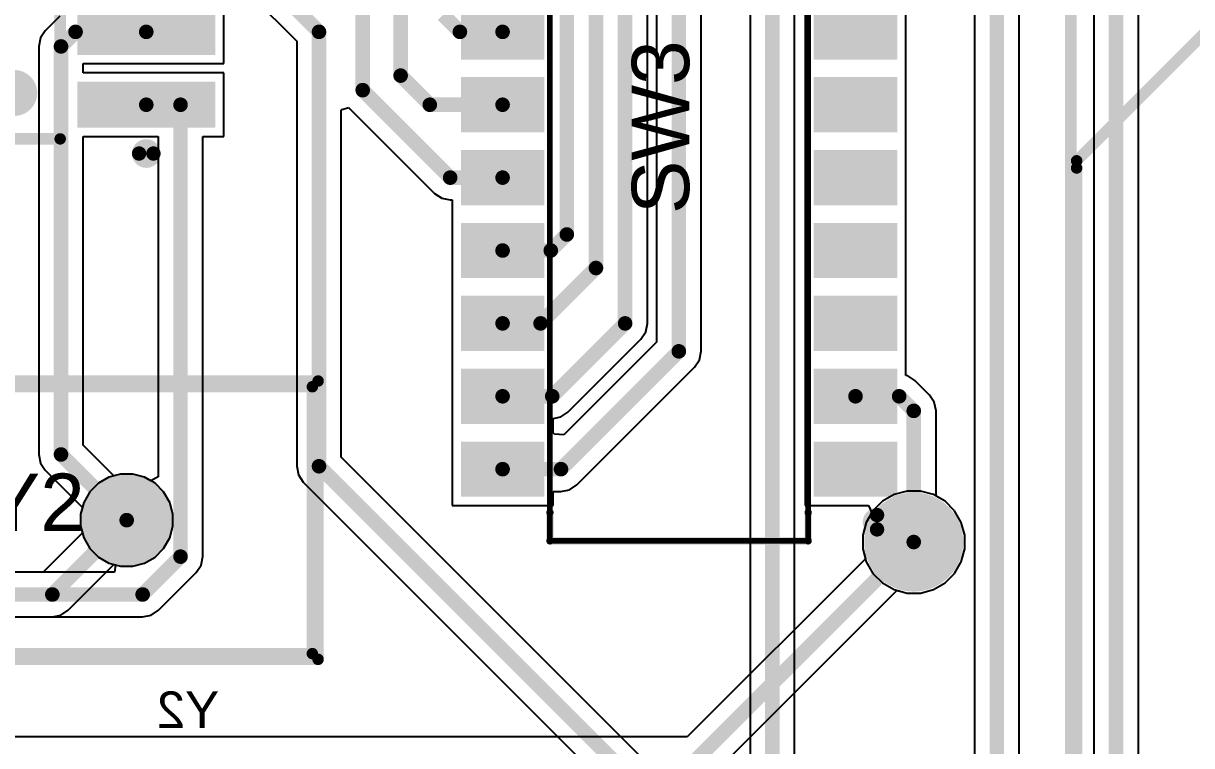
# Model space of a CAD drawing. Header units: inches. Extents: x -8.09 to -2.28, y -0.1 to 6.11.
# Drawn here: x -3.82 to -3.018, y 3.715 to 4.211 of the extents above; entities that cross this region are included whole.
import ezdxf

# ---------------------------------------------------------------- set-up
doc = ezdxf.new("R2010")
doc.units = ezdxf.units.IN
doc.header["$MEASUREMENT"] = 0
for name, color, linetype in [('BottomLayer', 5, 'Continuous'), ('BottomSolder', 6, 'Continuous'), ('InternalPlane1', 76, 'Continuous'), ('InternalPlane2', 16, 'Continuous'), ('Mechanical3', 76, 'Continuous'), ('Mechanical5', 56, 'Continuous'), ('MultiLayer', 9, 'Continuous'), ('PadHoleLayer', 156, 'Continuous'), ('TopLayer', 1, 'Continuous'), ('TopOverlay', 2, 'Continuous'), ('TopPaste', 8, 'Continuous'), ('TopSolder', 216, 'Continuous'), ('ViaHoleLayer', 16, 'Continuous')]:
    doc.layers.add(name, color=color, linetype=linetype)
doc.styles.add('Arial', font='', dxfattribs={"height": 0.2})
doc.styles.get('Arial').set_extended_font_data('Arial')

# ---------------------------------------------------------------- blocks, each defined once
blk = doc.blocks.new('FP_ECS_80_20_4X_MFG_3')
at = {"layer": 'BottomLayer'}
blk.add_hatch(color=5, dxfattribs=at).paths.add_polyline_path([(-0.11772, 0.02165), (-0.07441, 0.02165), (-0.07441, -0.02165), (-0.11772, -0.02165)])
h = blk.add_hatch(color=5, dxfattribs=at)
edge = h.paths.add_edge_path()
edge.add_arc((0.09606, 0), 0.02165, 0, 360)
at = {"layer": 'BottomSolder'}
blk.add_hatch(color=6, dxfattribs=at).paths.add_polyline_path([(-0.11772, 0.02165), (-0.07441, 0.02165), (-0.07441, -0.02165), (-0.11772, -0.02165)])
h = blk.add_hatch(color=6, dxfattribs=at)
edge = h.paths.add_edge_path()
edge.add_arc((0.09606, 0), 0.02165, 0, 360)
at = {"layer": 'InternalPlane1'}
h = blk.add_hatch(color=76, dxfattribs=at)
edge = h.paths.add_edge_path()
edge.add_arc((-0.09606, 0), 0.03181, 0, 360)
h = blk.add_hatch(color=76, dxfattribs=at)
edge = h.paths.add_edge_path()
edge.add_arc((0.09606, 0), 0.03181, 0, 360)
at = {"layer": 'InternalPlane2'}
h = blk.add_hatch(color=16, dxfattribs=at)
edge = h.paths.add_edge_path()
edge.add_arc((-0.09606, 0), 0.03181, 0, 360)
h = blk.add_hatch(color=16, dxfattribs=at)
edge = h.paths.add_edge_path()
edge.add_arc((0.09606, 0), 0.03181, 0, 360)
at = {"layer": 'MultiLayer'}
blk.add_hatch(color=9, dxfattribs=at).paths.add_polyline_path([(-0.11772, 0.02165), (-0.07441, 0.02165), (-0.07441, -0.02165), (-0.11772, -0.02165)])
h = blk.add_hatch(color=9, dxfattribs=at)
edge = h.paths.add_edge_path()
edge.add_arc((0.09606, 0), 0.02165, 0, 360)
at = {"layer": 'PadHoleLayer'}
h = blk.add_hatch(color=156, dxfattribs=at)
edge = h.paths.add_edge_path()
edge.add_arc((-0.09606, 0), 0.01181, 0, 360)
h = blk.add_hatch(color=156, dxfattribs=at)
edge = h.paths.add_edge_path()
edge.add_arc((0.09606, 0), 0.01181, 0, 360)
at = {"layer": 'TopLayer'}
blk.add_hatch(color=1, dxfattribs=at).paths.add_polyline_path([(-0.11772, 0.02165), (-0.07441, 0.02165), (-0.07441, -0.02165), (-0.11772, -0.02165)])
h = blk.add_hatch(color=1, dxfattribs=at)
edge = h.paths.add_edge_path()
edge.add_arc((0.09606, 0), 0.02165, 0, 360)
at = {"layer": 'TopSolder'}
blk.add_hatch(color=216, dxfattribs=at).paths.add_polyline_path([(-0.11772, 0.02165), (-0.07441, 0.02165), (-0.07441, -0.02165), (-0.11772, -0.02165)])
h = blk.add_hatch(color=216, dxfattribs=at)
edge = h.paths.add_edge_path()
edge.add_arc((0.09606, 0), 0.02165, 0, 360)
at = {"layer": 'Mechanical5'}
for points in [[(-0.22736, -0.09547, 0.00787, 0.00787, 0), (-0.22736, 0.09547, 0.00787, 0.00787, 0)], [(-0.22736, 0.09547, 0.00787, 0.00787, 0), (0.22736, 0.09547, 0.00787, 0.00787, 0)], [(0.22736, -0.09547, 0.00787, 0.00787, 0), (0.22736, 0.09547, 0.00787, 0.00787, 0)], [(-0.22736, -0.09547, 0.00787, 0.00787, 0), (0.22736, -0.09547, 0.00787, 0.00787, 0)]]:
    blk.add_lwpolyline(points, format="xyseb", dxfattribs=at)
for points in [[(-0.22933, 0.09547, 0.00394, 0.00394, 1), (-0.22539, 0.09547, 0.00394, 0.00394, 1)], [(-0.22933, 0.09547, 0.00394, 0.00394, 1), (-0.22539, 0.09547, 0.00394, 0.00394, 1)], [(0.22539, 0.09547, 0.00394, 0.00394, 1), (0.22933, 0.09547, 0.00394, 0.00394, 1)], [(0.22539, 0.09547, 0.00394, 0.00394, 1), (0.22933, 0.09547, 0.00394, 0.00394, 1)], [(-0.22933, -0.09547, 0.00394, 0.00394, 1), (-0.22539, -0.09547, 0.00394, 0.00394, 1)], [(-0.22933, -0.09547, 0.00394, 0.00394, 1), (-0.22539, -0.09547, 0.00394, 0.00394, 1)], [(0.22539, -0.09547, 0.00394, 0.00394, 1), (0.22933, -0.09547, 0.00394, 0.00394, 1)], [(0.22539, -0.09547, 0.00394, 0.00394, 1), (0.22933, -0.09547, 0.00394, 0.00394, 1)]]:
    blk.add_lwpolyline(points, format="xyseb", close=True, dxfattribs=at)
at = {"layer": 'TopOverlay'}
for points in [[(-0.22343, -0.09154, 0.00787, 0.00787, 0), (-0.22343, 0.09154, 0.00787, 0.00787, 0)], [(-0.22343, 0.09154, 0.00787, 0.00787, 0), (0.22343, 0.09154, 0.00787, 0.00787, 0)], [(0.22343, -0.09154, 0.00787, 0.00787, 0), (0.22343, 0.09154, 0.00787, 0.00787, 0)], [(-0.22343, -0.09154, 0.00787, 0.00787, 0), (0.22343, -0.09154, 0.00787, 0.00787, 0)]]:
    blk.add_lwpolyline(points, format="xyseb", dxfattribs=at)
for points in [[(-0.22539, 0.09154, 0.00394, 0.00394, 1), (-0.22146, 0.09154, 0.00394, 0.00394, 1)], [(-0.22539, 0.09154, 0.00394, 0.00394, 1), (-0.22146, 0.09154, 0.00394, 0.00394, 1)], [(0.22146, 0.09154, 0.00394, 0.00394, 1), (0.22539, 0.09154, 0.00394, 0.00394, 1)], [(0.22146, 0.09154, 0.00394, 0.00394, 1), (0.22539, 0.09154, 0.00394, 0.00394, 1)], [(-0.22539, -0.09154, 0.00394, 0.00394, 1), (-0.22146, -0.09154, 0.00394, 0.00394, 1)], [(-0.22539, -0.09154, 0.00394, 0.00394, 1), (-0.22146, -0.09154, 0.00394, 0.00394, 1)], [(0.22146, -0.09154, 0.00394, 0.00394, 1), (0.22539, -0.09154, 0.00394, 0.00394, 1)], [(0.22146, -0.09154, 0.00394, 0.00394, 1), (0.22539, -0.09154, 0.00394, 0.00394, 1)]]:
    blk.add_lwpolyline(points, format="xyseb", close=True, dxfattribs=at)
at = {"layer": 'Mechanical5', "style": 'Arial'}
blk.add_text('Y2', height=0.03937, dxfattribs=at).set_placement((0.00004, -0.00741))
blk = doc.blocks.new('S8_2_N_7')
at = {"layer": 'TopLayer'}
for points in [[(-0.1378, 0.06319), (-0.1378, 0.08681), (-0.05118, 0.08681), (-0.05118, 0.06319)], [(0.05118, 0.06319), (0.05118, 0.08681), (0.1378, 0.08681), (0.1378, 0.06319)], [(-0.1378, 0.01319), (-0.1378, 0.03681), (-0.05118, 0.03681), (-0.05118, 0.01319)], [(0.05118, 0.01319), (0.05118, 0.03681), (0.1378, 0.03681), (0.1378, 0.01319)], [(-0.1378, -0.03681), (-0.1378, -0.01319), (-0.05118, -0.01319), (-0.05118, -0.03681)], [(0.05118, -0.03681), (0.05118, -0.01319), (0.1378, -0.01319), (0.1378, -0.03681)], [(-0.1378, -0.08681), (-0.1378, -0.06319), (-0.05118, -0.06319), (-0.05118, -0.08681)], [(0.05118, -0.08681), (0.05118, -0.06319), (0.1378, -0.06319), (0.1378, -0.08681)]]:
    blk.add_hatch(color=1, dxfattribs=at).paths.add_polyline_path(points)
at = {"layer": 'TopPaste'}
for points in [[(-0.1378, 0.06319), (-0.1378, 0.08681), (-0.05118, 0.08681), (-0.05118, 0.06319)], [(0.05118, 0.06319), (0.05118, 0.08681), (0.1378, 0.08681), (0.1378, 0.06319)], [(-0.1378, 0.01319), (-0.1378, 0.03681), (-0.05118, 0.03681), (-0.05118, 0.01319)], [(0.05118, 0.01319), (0.05118, 0.03681), (0.1378, 0.03681), (0.1378, 0.01319)], [(-0.1378, -0.03681), (-0.1378, -0.01319), (-0.05118, -0.01319), (-0.05118, -0.03681)], [(0.05118, -0.03681), (0.05118, -0.01319), (0.1378, -0.01319), (0.1378, -0.03681)], [(-0.1378, -0.08681), (-0.1378, -0.06319), (-0.05118, -0.06319), (-0.05118, -0.08681)], [(0.05118, -0.08681), (0.05118, -0.06319), (0.1378, -0.06319), (0.1378, -0.08681)]]:
    blk.add_hatch(color=8, dxfattribs=at).paths.add_polyline_path(points)
at = {"layer": 'TopSolder'}
for points in [[(-0.1418, 0.05919), (-0.1418, 0.09081), (-0.04718, 0.09081), (-0.04718, 0.05919)], [(0.04718, 0.05919), (0.04718, 0.09081), (0.1418, 0.09081), (0.1418, 0.05919)], [(-0.1418, 0.00919), (-0.1418, 0.04081), (-0.04718, 0.04081), (-0.04718, 0.00919)], [(0.04718, 0.00919), (0.04718, 0.04081), (0.1418, 0.04081), (0.1418, 0.00919)], [(-0.1418, -0.04081), (-0.1418, -0.00919), (-0.04718, -0.00919), (-0.04718, -0.04081)], [(0.04718, -0.04081), (0.04718, -0.00919), (0.1418, -0.00919), (0.1418, -0.04081)], [(-0.1418, -0.09081), (-0.1418, -0.05919), (-0.04718, -0.05919), (-0.04718, -0.09081)], [(0.04718, -0.09081), (0.04718, -0.05919), (0.1418, -0.05919), (0.1418, -0.09081)]]:
    blk.add_hatch(color=216, dxfattribs=at).paths.add_polyline_path(points)
at = {"layer": 'TopOverlay'}
for points in [[(-0.08957, 0.10846, 0.00984, 0.00984, 1), (-0.09941, 0.10846, 0.00984, 0.00984, 1)], [(-0.10187, 0.10846, 0.00492, 0.00492, 1), (-0.09695, 0.10846, 0.00492, 0.00492, 1)], [(-0.09203, 0.10846, 0.00492, 0.00492, 1), (-0.08711, 0.10846, 0.00492, 0.00492, 1)], [(-0.0374, 0.09843, 0.00394, 0.00394, 1), (-0.03347, 0.09843, 0.00394, 0.00394, 1)], [(-0.0374, 0.09843, 0.00394, 0.00394, 1), (-0.03347, 0.09843, 0.00394, 0.00394, 1)], [(0.03347, 0.09843, 0.00394, 0.00394, 1), (0.0374, 0.09843, 0.00394, 0.00394, 1)], [(0.03347, 0.09843, 0.00394, 0.00394, 1), (0.0374, 0.09843, 0.00394, 0.00394, 1)], [(0.00394, 0.06693, 0.01575, 0.01575, 1), (-0.01181, 0.06693, 0.01575, 0.01575, 1)], [(-0.01575, 0.06693, 0.00787, 0.00787, 1), (-0.00787, 0.06693, 0.00787, 0.00787, 1)], [(0, 0.06693, 0.00787, 0.00787, 1), (0.00787, 0.06693, 0.00787, 0.00787, 1)], [(-0.0374, -0.09843, 0.00394, 0.00394, 1), (-0.03347, -0.09843, 0.00394, 0.00394, 1)], [(-0.0374, -0.09843, 0.00394, 0.00394, 1), (-0.03347, -0.09843, 0.00394, 0.00394, 1)], [(0.03347, -0.09843, 0.00394, 0.00394, 1), (0.0374, -0.09843, 0.00394, 0.00394, 1)], [(0.03347, -0.09843, 0.00394, 0.00394, 1), (0.0374, -0.09843, 0.00394, 0.00394, 1)]]:
    blk.add_lwpolyline(points, format="xyseb", close=True, dxfattribs=at)
for points in [[(-0.03543, 0.09843, 0.00787, 0.00787, 0), (-0.03543, -0.09843, 0.00787, 0.00787, 0)], [(0.03543, 0.09843, 0.00787, 0.00787, 0), (-0.03543, 0.09843, 0.00787, 0.00787, 0)], [(0.03543, 0.09843, 0.00787, 0.00787, 0), (0.03543, -0.09843, 0.00787, 0.00787, 0)], [(0.03543, -0.09843, 0.00787, 0.00787, 0), (-0.03543, -0.09843, 0.00787, 0.00787, 0)]]:
    blk.add_lwpolyline(points, format="xyseb", dxfattribs=at)
blk = doc.blocks.new('IKH0803000_MFG_32')
at = {"layer": 'TopLayer'}
for points in [[(-0.18996, 0.14567), (-0.16004, 0.14567), (-0.16004, 0.09646), (-0.18996, 0.09646)], [(-0.13996, 0.14567), (-0.11004, 0.14567), (-0.11004, 0.09646), (-0.13996, 0.09646)], [(-0.08996, 0.14567), (-0.06004, 0.14567), (-0.06004, 0.09646), (-0.08996, 0.09646)], [(-0.03996, 0.14567), (-0.01004, 0.14567), (-0.01004, 0.09646), (-0.03996, 0.09646)], [(0.01004, 0.14567), (0.03996, 0.14567), (0.03996, 0.09646), (0.01004, 0.09646)], [(0.06004, 0.14567), (0.08996, 0.14567), (0.08996, 0.09646), (0.06004, 0.09646)], [(0.11004, 0.14567), (0.13996, 0.14567), (0.13996, 0.09646), (0.11004, 0.09646)], [(0.16004, 0.14567), (0.18996, 0.14567), (0.18996, 0.09646), (0.16004, 0.09646)], [(-0.18996, -0.09646), (-0.16004, -0.09646), (-0.16004, -0.14567), (-0.18996, -0.14567)], [(-0.13996, -0.09646), (-0.11004, -0.09646), (-0.11004, -0.14567), (-0.13996, -0.14567)], [(-0.08996, -0.09646), (-0.06004, -0.09646), (-0.06004, -0.14567), (-0.08996, -0.14567)], [(-0.03996, -0.09646), (-0.01004, -0.09646), (-0.01004, -0.14567), (-0.03996, -0.14567)], [(0.01004, -0.09646), (0.03996, -0.09646), (0.03996, -0.14567), (0.01004, -0.14567)], [(0.06004, -0.09646), (0.08996, -0.09646), (0.08996, -0.14567), (0.06004, -0.14567)], [(0.11004, -0.09646), (0.13996, -0.09646), (0.13996, -0.14567), (0.11004, -0.14567)], [(0.16004, -0.09646), (0.18996, -0.09646), (0.18996, -0.14567), (0.16004, -0.14567)]]:
    blk.add_hatch(color=1, dxfattribs=at).paths.add_polyline_path(points)
at = {"layer": 'TopPaste'}
for points in [[(-0.18996, 0.14567), (-0.16004, 0.14567), (-0.16004, 0.09646), (-0.18996, 0.09646)], [(-0.13996, 0.14567), (-0.11004, 0.14567), (-0.11004, 0.09646), (-0.13996, 0.09646)], [(-0.08996, 0.14567), (-0.06004, 0.14567), (-0.06004, 0.09646), (-0.08996, 0.09646)], [(-0.03996, 0.14567), (-0.01004, 0.14567), (-0.01004, 0.09646), (-0.03996, 0.09646)], [(0.01004, 0.14567), (0.03996, 0.14567), (0.03996, 0.09646), (0.01004, 0.09646)], [(0.06004, 0.14567), (0.08996, 0.14567), (0.08996, 0.09646), (0.06004, 0.09646)], [(0.11004, 0.14567), (0.13996, 0.14567), (0.13996, 0.09646), (0.11004, 0.09646)], [(0.16004, 0.14567), (0.18996, 0.14567), (0.18996, 0.09646), (0.16004, 0.09646)], [(-0.18996, -0.09646), (-0.16004, -0.09646), (-0.16004, -0.14567), (-0.18996, -0.14567)], [(-0.13996, -0.09646), (-0.11004, -0.09646), (-0.11004, -0.14567), (-0.13996, -0.14567)], [(-0.08996, -0.09646), (-0.06004, -0.09646), (-0.06004, -0.14567), (-0.08996, -0.14567)], [(-0.03996, -0.09646), (-0.01004, -0.09646), (-0.01004, -0.14567), (-0.03996, -0.14567)], [(0.01004, -0.09646), (0.03996, -0.09646), (0.03996, -0.14567), (0.01004, -0.14567)], [(0.06004, -0.09646), (0.08996, -0.09646), (0.08996, -0.14567), (0.06004, -0.14567)], [(0.11004, -0.09646), (0.13996, -0.09646), (0.13996, -0.14567), (0.11004, -0.14567)], [(0.16004, -0.09646), (0.18996, -0.09646), (0.18996, -0.14567), (0.16004, -0.14567)]]:
    blk.add_hatch(color=8, dxfattribs=at).paths.add_polyline_path(points)
at = {"layer": 'TopSolder'}
for points in [[(-0.19396, 0.14967), (-0.15604, 0.14967), (-0.15604, 0.09246), (-0.19396, 0.09246)], [(-0.14396, 0.14967), (-0.10604, 0.14967), (-0.10604, 0.09246), (-0.14396, 0.09246)], [(-0.09396, 0.14967), (-0.05604, 0.14967), (-0.05604, 0.09246), (-0.09396, 0.09246)], [(-0.04396, 0.14967), (-0.00604, 0.14967), (-0.00604, 0.09246), (-0.04396, 0.09246)], [(0.00604, 0.14967), (0.04396, 0.14967), (0.04396, 0.09246), (0.00604, 0.09246)], [(0.05604, 0.14967), (0.09396, 0.14967), (0.09396, 0.09246), (0.05604, 0.09246)], [(0.10604, 0.14967), (0.14396, 0.14967), (0.14396, 0.09246), (0.10604, 0.09246)], [(0.15604, 0.14967), (0.19396, 0.14967), (0.19396, 0.09246), (0.15604, 0.09246)], [(-0.19396, -0.09246), (-0.15604, -0.09246), (-0.15604, -0.14967), (-0.19396, -0.14967)], [(-0.14396, -0.09246), (-0.10604, -0.09246), (-0.10604, -0.14967), (-0.14396, -0.14967)], [(-0.09396, -0.09246), (-0.05604, -0.09246), (-0.05604, -0.14967), (-0.09396, -0.14967)], [(-0.04396, -0.09246), (-0.00604, -0.09246), (-0.00604, -0.14967), (-0.04396, -0.14967)], [(0.00604, -0.09246), (0.04396, -0.09246), (0.04396, -0.14967), (0.00604, -0.14967)], [(0.05604, -0.09246), (0.09396, -0.09246), (0.09396, -0.14967), (0.05604, -0.14967)], [(0.10604, -0.09246), (0.14396, -0.09246), (0.14396, -0.14967), (0.10604, -0.14967)], [(0.15604, -0.09246), (0.19396, -0.09246), (0.19396, -0.14967), (0.15604, -0.14967)]]:
    blk.add_hatch(color=216, dxfattribs=at).paths.add_polyline_path(points)
at = {"layer": 'Mechanical5'}
for points in [[(-0.22421, 0.08858, 0.00394, 0.00394, 0), (-0.22421, -0.08858, 0.00394, 0.00394, 0)], [(-0.22421, 0.08858, 0.00394, 0.00394, 0), (0.22421, 0.08858, 0.00394, 0.00394, 0)], [(0.22421, 0.08858, 0.00394, 0.00394, 0), (0.22421, -0.08858, 0.00394, 0.00394, 0)], [(-0.22421, -0.08858, 0.00394, 0.00394, 0), (0.22421, -0.08858, 0.00394, 0.00394, 0)]]:
    blk.add_lwpolyline(points, format="xyseb", dxfattribs=at)
for points in [[(-0.2252, 0.08858, 0.00197, 0.00197, 1), (-0.22323, 0.08858, 0.00197, 0.00197, 1)], [(-0.2252, 0.08858, 0.00197, 0.00197, 1), (-0.22323, 0.08858, 0.00197, 0.00197, 1)], [(0.22323, 0.08858, 0.00197, 0.00197, 1), (0.2252, 0.08858, 0.00197, 0.00197, 1)], [(0.22323, 0.08858, 0.00197, 0.00197, 1), (0.2252, 0.08858, 0.00197, 0.00197, 1)], [(-0.2252, -0.08858, 0.00197, 0.00197, 1), (-0.22323, -0.08858, 0.00197, 0.00197, 1)], [(-0.2252, -0.08858, 0.00197, 0.00197, 1), (-0.22323, -0.08858, 0.00197, 0.00197, 1)], [(0.22323, -0.08858, 0.00197, 0.00197, 1), (0.2252, -0.08858, 0.00197, 0.00197, 1)], [(0.22323, -0.08858, 0.00197, 0.00197, 1), (0.2252, -0.08858, 0.00197, 0.00197, 1)]]:
    blk.add_lwpolyline(points, format="xyseb", close=True, dxfattribs=at)
at = {"layer": 'TopOverlay'}
for points in [[(-0.22421, 0.08858, 0.005, 0.005, 0), (-0.22421, -0.08858, 0.005, 0.005, 0)], [(-0.22421, 0.08858, 0.005, 0.005, 0), (-0.20472, 0.08858, 0.005, 0.005, 0)], [(0.20472, 0.08858, 0.005, 0.005, 0), (0.22421, 0.08858, 0.005, 0.005, 0)], [(0.22421, 0.08858, 0.005, 0.005, 0), (0.22421, -0.08858, 0.005, 0.005, 0)], [(-0.22421, -0.08858, 0.005, 0.005, 0), (-0.20472, -0.08858, 0.005, 0.005, 0)], [(0.20472, -0.08858, 0.005, 0.005, 0), (0.22421, -0.08858, 0.005, 0.005, 0)]]:
    blk.add_lwpolyline(points, format="xyseb", dxfattribs=at)
for points in [[(-0.22546, 0.08858, 0.0025, 0.0025, 1), (-0.22296, 0.08858, 0.0025, 0.0025, 1)], [(-0.22546, 0.08858, 0.0025, 0.0025, 1), (-0.22296, 0.08858, 0.0025, 0.0025, 1)], [(-0.20597, 0.08858, 0.0025, 0.0025, 1), (-0.20347, 0.08858, 0.0025, 0.0025, 1)], [(0.20347, 0.08858, 0.0025, 0.0025, 1), (0.20597, 0.08858, 0.0025, 0.0025, 1)], [(0.22296, 0.08858, 0.0025, 0.0025, 1), (0.22546, 0.08858, 0.0025, 0.0025, 1)], [(0.22296, 0.08858, 0.0025, 0.0025, 1), (0.22546, 0.08858, 0.0025, 0.0025, 1)], [(-0.22546, -0.08858, 0.0025, 0.0025, 1), (-0.22296, -0.08858, 0.0025, 0.0025, 1)], [(-0.22546, -0.08858, 0.0025, 0.0025, 1), (-0.22296, -0.08858, 0.0025, 0.0025, 1)], [(-0.20597, -0.08858, 0.0025, 0.0025, 1), (-0.20347, -0.08858, 0.0025, 0.0025, 1)], [(0.20347, -0.08858, 0.0025, 0.0025, 1), (0.20597, -0.08858, 0.0025, 0.0025, 1)], [(0.22296, -0.08858, 0.0025, 0.0025, 1), (0.22546, -0.08858, 0.0025, 0.0025, 1)], [(0.22296, -0.08858, 0.0025, 0.0025, 1), (0.22546, -0.08858, 0.0025, 0.0025, 1)], [(-0.2065, -0.13583, 0.00984, 0.00984, 1), (-0.21634, -0.13583, 0.00984, 0.00984, 1)], [(-0.2188, -0.13583, 0.00492, 0.00492, 1), (-0.21388, -0.13583, 0.00492, 0.00492, 1)], [(-0.20896, -0.13583, 0.00492, 0.00492, 1), (-0.20404, -0.13583, 0.00492, 0.00492, 1)]]:
    blk.add_lwpolyline(points, format="xyseb", close=True, dxfattribs=at)
at = {"layer": 'Mechanical3', "style": 'Arial'}
blk.add_text('SW3', height=0.03937, dxfattribs=at).set_placement((0, -0.00697))
blk = doc.blocks.new('FP_3034_MFG_167')
at = {"layer": 'Mechanical5'}
blk.add_lwpolyline([(0.46142, -0.32618, 0.00787, 0.00787, 0), (-0.46142, -0.32618, 0.00787, 0.00787, 0)], format="xyseb", dxfattribs=at)
at = {"layer": 'TopOverlay'}
for points in [[(-0.26654, -0.32224, 0.00787, 0.00787, 0), (-0.42244, -0.16634, 0.00787, 0.00787, 0)], [(0.26161, -0.32224, 0.00787, 0.00787, 0), (-0.26161, -0.32224, 0.00787, 0.00787, 0)]]:
    blk.add_lwpolyline(points, format="xyseb", dxfattribs=at)
for points in [[(-0.2685, -0.32224, 0.00394, 0.00394, 1), (-0.26457, -0.32224, 0.00394, 0.00394, 1)], [(-0.26358, -0.32224, 0.00394, 0.00394, 1), (-0.25965, -0.32224, 0.00394, 0.00394, 1)]]:
    blk.add_lwpolyline(points, format="xyseb", close=True, dxfattribs=at)

msp = doc.modelspace()

# ---------------------------------------------------------------- hatches: boundary and pattern name
at = {"layer": 'BottomLayer'}
h = msp.add_hatch(color=5, dxfattribs=at)
edge = h.paths.add_edge_path()
edge.add_arc((-3.209, 3.855), 0.025, 0, 360)
at = {"layer": 'BottomSolder'}
h = msp.add_hatch(color=6, dxfattribs=at)
edge = h.paths.add_edge_path()
edge.add_arc((-3.209, 3.855), 0.029, 0, 360)
at = {"layer": 'InternalPlane1'}
h = msp.add_hatch(color=76, dxfattribs=at)
edge = h.paths.add_edge_path()
edge.add_arc((-3.209, 3.855), 0.034, 0, 360)
at = {"layer": 'InternalPlane2'}
h = msp.add_hatch(color=16, dxfattribs=at)
edge = h.paths.add_edge_path()
edge.add_arc((-3.209, 3.855), 0.034, 0, 360)
at = {"layer": 'TopLayer'}
h = msp.add_hatch(color=1, dxfattribs=at)
edge = h.paths.add_edge_path()
edge.add_arc((-3.209, 3.855), 0.025, 0, 360)
at = {"layer": 'TopSolder'}
h = msp.add_hatch(color=216, dxfattribs=at)
edge = h.paths.add_edge_path()
edge.add_arc((-3.209, 3.855), 0.029, 0, 360)
at = {"layer": 'ViaHoleLayer'}
h = msp.add_hatch(color=16, dxfattribs=at)
edge = h.paths.add_edge_path()
edge.add_arc((-3.209, 3.855), 0.014, 0, 360)

# ---------------------------------------------------------------- linework, layer by layer
at = {"layer": 'BottomLayer'}
for p, q in [((-3.76837, 3.89533), (-3.77427, 3.88944)), ((-3.76115, 3.8995), (-3.76837, 3.89533)), ((-3.7531, 3.90165), (-3.76115, 3.8995)), ((-3.74477, 3.90165), (-3.7531, 3.90165)), ((-3.73672, 3.8995), (-3.74477, 3.90165)), ((-3.7295, 3.89533), (-3.73672, 3.8995)), ((-3.72361, 3.88944), (-3.7295, 3.89533)), ((-3.77427, 3.88944), (-3.77843, 3.88222)), ((-3.71944, 3.88222), (-3.72361, 3.88944)), ((-3.22251, 3.88761), (-3.23049, 3.88301)), ((-3.21361, 3.89), (-3.22251, 3.88761)), ((-3.20439, 3.89), (-3.21361, 3.89)), ((-3.19549, 3.88761), (-3.20439, 3.89)), ((-3.18751, 3.88301), (-3.19549, 3.88761)), ((-3.77843, 3.88222), (-3.78059, 3.87417)), ((-3.71728, 3.87417), (-3.71944, 3.88222)), ((-3.23049, 3.88301), (-3.23701, 3.87649)), ((-3.18099, 3.87649), (-3.18751, 3.88301)), ((-3.78059, 3.87417), (-3.78059, 3.86583)), ((-3.71728, 3.86583), (-3.71728, 3.87417)), ((-3.23701, 3.87649), (-3.24161, 3.86851)), ((-3.17639, 3.86851), (-3.18099, 3.87649)), ((-3.78059, 3.86583), (-3.77935, 3.86121)), ((-3.71944, 3.85778), (-3.71728, 3.86583)), ((-3.24161, 3.86851), (-3.244, 3.85961)), ((-3.174, 3.85961), (-3.17639, 3.86851)), ((-3.77935, 3.86121), (-3.80627, 3.83429)), ((-3.72361, 3.85056), (-3.71944, 3.85778)), ((-3.244, 3.85961), (-3.244, 3.85039)), ((-3.174, 3.85039), (-3.174, 3.85961)), ((-3.7295, 3.84467), (-3.72361, 3.85056)), ((-3.244, 3.85039), (-3.24215, 3.84348)), ((-3.17639, 3.84149), (-3.174, 3.85039)), ((-3.78912, 3.80819), (-3.75772, 3.83958)), ((-3.75772, 3.83958), (-3.7531, 3.83835)), ((-3.74477, 3.83835), (-3.73672, 3.8405)), ((-3.73672, 3.8405), (-3.7295, 3.84467)), ((-3.24215, 3.84348), (-3.36433, 3.72129)), ((-3.18099, 3.83351), (-3.17639, 3.84149)), ((-3.80627, 3.83429), (-3.90712, 3.83429)), ((-3.7531, 3.83835), (-3.74477, 3.83835)), ((-3.18751, 3.82699), (-3.18099, 3.83351)), ((-3.19549, 3.82239), (-3.18751, 3.82699)), ((-3.34719, 3.69519), (-3.22052, 3.82185)), ((-3.22052, 3.82185), (-3.21361, 3.82)), ((-3.21361, 3.82), (-3.20439, 3.82)), ((-3.20439, 3.82), (-3.19549, 3.82239)), ((-3.79408, 3.80487), (-3.78912, 3.80819)), ((-3.96, 3.80371), (-3.79994, 3.80371)), ((-3.79994, 3.80371), (-3.79408, 3.80487)), ((-3.36433, 3.72129), (-4.51842, 3.72129))]:
    msp.add_line(p, q, dxfattribs=at)
for points in [[(-3.79994, 3.819, 0.01, 0.01, 0), (-3.74894, 3.87, 0.01, 0.01, 0)], [(-3.358, 3.706, 0.01, 0.01, 0), (-3.209, 3.855, 0.01, 0.01, 0)], [(-3.96, 3.819, 0.01, 0.01, 0), (-3.79994, 3.819, 0.01, 0.01, 0)]]:
    msp.add_lwpolyline(points, format="xyseb", dxfattribs=at)
for points in [[(-3.75144, 3.87, 0.005, 0.005, 1), (-3.74644, 3.87, 0.005, 0.005, 1)], [(-3.2115, 3.855, 0.005, 0.005, 1), (-3.2065, 3.855, 0.005, 0.005, 1)], [(-3.80244, 3.819, 0.005, 0.005, 1), (-3.79744, 3.819, 0.005, 0.005, 1)], [(-3.80244, 3.819, 0.005, 0.005, 1), (-3.79744, 3.819, 0.005, 0.005, 1)]]:
    msp.add_lwpolyline(points, format="xyseb", close=True, dxfattribs=at)
at = {"layer": 'TopLayer'}
for p, q in [((-3.32129, 4.58392), (-3.32129, 3.351)), ((-3.38545, 4.5752), (-3.38545, 3.99218)), ((-3.35486, 3.98584), (-3.35486, 4.5752)), ((-3.29071, 3.35733), (-3.29071, 4.57199)), ((-3.08545, 4.5752), (-3.08545, 3.61618)), ((-3.05486, 3.60984), (-3.05486, 4.5752)), ((-3.39171, 4.005), (-3.39171, 4.55661)), ((-3.13671, 3.57146), (-3.13671, 4.326)), ((-3.16729, 4.31966), (-3.16729, 3.62165)), ((-3.67333, 4.23971), (-3.63229, 4.19867)), ((-3.6822, 4.18319), (-3.6822, 4.22681)), ((-3.28354, 4.22504), (-3.28354, 4.18496)), ((-3.21433, 4.18496), (-3.21433, 4.22504)), ((-3.79481, 4.21581), (-3.80481, 4.20581)), ((-3.80813, 4.20085), (-3.80929, 4.195)), ((-3.80481, 4.20581), (-3.80813, 4.20085)), ((-3.80929, 4.195), (-3.80929, 3.91506)), ((-3.63229, 4.19867), (-3.63229, 3.907)), ((-3.28354, 4.18496), (-3.28354, 4.18004)), ((-3.21433, 4.17996), (-3.21433, 4.18496)), ((-3.77871, 4.17681), (-3.77871, 4.18319)), ((-3.77871, 4.18319), (-3.6822, 4.18319)), ((-3.6822, 4.17681), (-3.77871, 4.17681)), ((-3.6822, 4.13319), (-3.6822, 4.17681)), ((-3.28354, 4.18004), (-3.28354, 4.17504)), ((-3.21433, 4.17504), (-3.21433, 4.17996)), ((-3.28354, 4.17504), (-3.28354, 4.13496)), ((-3.21433, 4.13496), (-3.21433, 4.17504)), ((-3.60171, 4.15123), (-3.60108, 4.15171)), ((-3.60108, 4.15171), (-3.59671, 4.15308)), ((-3.59671, 4.15308), (-3.53781, 4.09419)), ((-3.60171, 3.91333), (-3.60171, 4.15123)), ((-3.77871, 3.9214), (-3.77871, 4.13319)), ((-3.77871, 4.13319), (-3.72729, 4.13319)), ((-3.72729, 4.13319), (-3.72729, 3.89983)), ((-3.69671, 3.845), (-3.69671, 4.13319)), ((-3.69671, 4.13319), (-3.6822, 4.13319)), ((-3.28354, 4.13496), (-3.28354, 4.13004)), ((-3.28354, 4.13004), (-3.28354, 4.12504)), ((-3.21433, 4.12996), (-3.21433, 4.13496)), ((-3.21433, 4.12504), (-3.21433, 4.12996)), ((-3.28354, 4.12504), (-3.28354, 4.08496)), ((-3.21433, 4.08496), (-3.21433, 4.12504)), ((-3.53781, 4.09419), (-3.53285, 4.09087)), ((-3.53285, 4.09087), (-3.527, 4.08971)), ((-3.527, 4.08971), (-3.52567, 4.08971)), ((-3.52567, 4.08971), (-3.52567, 4.08004)), ((-3.52567, 4.08004), (-3.52567, 4.08004)), ((-3.52567, 4.08004), (-3.52567, 4.07996)), ((-3.52567, 4.07996), (-3.52567, 4.07996)), ((-3.52567, 4.07996), (-3.52567, 4.03004)), ((-3.28354, 4.08496), (-3.28354, 4.08004)), ((-3.28354, 4.08004), (-3.28354, 4.07504)), ((-3.21433, 4.07996), (-3.21433, 4.08496)), ((-3.21433, 4.07504), (-3.21433, 4.07996)), ((-3.28354, 4.07504), (-3.28354, 4.03496)), ((-3.21433, 4.03496), (-3.21433, 4.07504)), ((-3.28354, 4.03496), (-3.28354, 4.03004)), ((-3.21433, 4.02996), (-3.21433, 4.03496)), ((-3.52567, 4.03004), (-3.52567, 4.03004)), ((-3.52567, 4.03004), (-3.52567, 4.02996)), ((-3.52567, 4.02996), (-3.52567, 4.02996)), ((-3.52567, 4.02996), (-3.52567, 4.02504)), ((-3.52567, 4.02504), (-3.52567, 3.98004)), ((-3.28354, 4.03004), (-3.28354, 4.02504)), ((-3.28354, 4.02504), (-3.28354, 3.98496)), ((-3.21433, 4.02504), (-3.21433, 4.02996)), ((-3.21433, 3.98496), (-3.21433, 4.02504)), ((-3.39287, 3.99915), (-3.39171, 4.005)), ((-3.38545, 3.99218), (-3.44904, 3.92858)), ((-3.44619, 3.94419), (-3.39619, 3.99419)), ((-3.39619, 3.99419), (-3.39287, 3.99915)), ((-3.35603, 3.97999), (-3.35486, 3.98584)), ((-3.28354, 3.98496), (-3.28354, 3.98004)), ((-3.21433, 3.97996), (-3.21433, 3.98496)), ((-3.52567, 3.98004), (-3.52567, 3.98004)), ((-3.52567, 3.98004), (-3.52567, 3.97996)), ((-3.52567, 3.97996), (-3.52567, 3.97996)), ((-3.52567, 3.97996), (-3.52567, 3.93004)), ((-3.35934, 3.97503), (-3.35603, 3.97999)), ((-3.28354, 3.98004), (-3.28354, 3.97504)), ((-3.21433, 3.96936), (-3.21433, 3.97996)), ((-3.44019, 3.89419), (-3.35934, 3.97503)), ((-3.28354, 3.97504), (-3.28354, 3.93004)), ((-3.21315, 3.96913), (-3.21433, 3.96936)), ((-3.20819, 3.96581), (-3.21315, 3.96913)), ((-3.19819, 3.95581), (-3.20819, 3.96581)), ((-3.19487, 3.95085), (-3.19819, 3.95581)), ((-3.45115, 3.94087), (-3.44619, 3.94419)), ((-3.19371, 3.945), (-3.19487, 3.95085)), ((-3.19371, 3.88658), (-3.19371, 3.945)), ((-3.45646, 3.93981), (-3.45115, 3.94087)), ((-3.45646, 3.93004), (-3.45646, 3.93981)), ((-3.52567, 3.93004), (-3.52567, 3.93004)), ((-3.52567, 3.93004), (-3.52567, 3.92996)), ((-3.52567, 3.92996), (-3.52567, 3.92996)), ((-3.52567, 3.92996), (-3.52567, 3.88004)), ((-3.45646, 3.92996), (-3.45646, 3.93004)), ((-3.45646, 3.93004), (-3.45646, 3.93004)), ((-3.45553, 3.92895), (-3.45646, 3.92996)), ((-3.44904, 3.92858), (-3.45553, 3.92895)), ((-3.28354, 3.93004), (-3.28354, 3.93004)), ((-3.28354, 3.93004), (-3.28354, 3.92996)), ((-3.28354, 3.92996), (-3.28354, 3.92996)), ((-3.28354, 3.92996), (-3.28354, 3.88004)), ((-3.75772, 3.90042), (-3.77871, 3.9214)), ((-3.80929, 3.91506), (-3.80813, 3.90921)), ((-3.35219, 3.66381), (-3.60171, 3.91333)), ((-3.80813, 3.90921), (-3.80481, 3.90425)), ((-3.80481, 3.90425), (-3.77935, 3.87879)), ((-3.63229, 3.907), (-3.63113, 3.90115)), ((-3.7531, 3.90165), (-3.75772, 3.90042)), ((-3.74477, 3.90165), (-3.7531, 3.90165)), ((-3.73672, 3.8995), (-3.74477, 3.90165)), ((-3.73229, 3.89694), (-3.73672, 3.8995)), ((-3.72729, 3.89983), (-3.73229, 3.89694)), ((-3.63113, 3.90115), (-3.62781, 3.89619)), ((-3.62781, 3.89619), (-3.37829, 3.64667)), ((-3.45646, 3.88004), (-3.45646, 3.88971)), ((-3.45646, 3.88971), (-3.451, 3.88971)), ((-3.451, 3.88971), (-3.44515, 3.89087)), ((-3.44515, 3.89087), (-3.44019, 3.89419)), ((-3.52567, 3.88004), (-3.45646, 3.88004)), ((-3.28354, 3.88004), (-3.23997, 3.88004)), ((-3.23997, 3.88004), (-3.23784, 3.87504)), ((-3.18751, 3.88301), (-3.19371, 3.88658)), ((-3.18099, 3.87649), (-3.18751, 3.88301)), ((-3.77935, 3.87879), (-3.78059, 3.87417)), ((-3.78059, 3.87417), (-3.78059, 3.86583)), ((-3.23784, 3.87504), (-3.24161, 3.86851)), ((-3.17639, 3.86851), (-3.18099, 3.87649)), ((-3.78059, 3.86583), (-3.77843, 3.85778)), ((-3.24161, 3.86851), (-3.244, 3.85961)), ((-3.174, 3.85961), (-3.17639, 3.86851)), ((-3.77843, 3.85778), (-3.77427, 3.85056)), ((-3.244, 3.85961), (-3.244, 3.85039)), ((-3.174, 3.85039), (-3.174, 3.85961)), ((-3.77427, 3.85056), (-3.76837, 3.84467)), ((-3.244, 3.85039), (-3.24161, 3.84149)), ((-3.17639, 3.84149), (-3.174, 3.85039)), ((-3.76837, 3.84467), (-3.76115, 3.8405)), ((-3.76115, 3.8405), (-3.75664, 3.83929)), ((-3.75664, 3.83929), (-3.7573, 3.83429)), ((-3.70119, 3.83419), (-3.69787, 3.83915)), ((-3.69787, 3.83915), (-3.69671, 3.845)), ((-3.24161, 3.84149), (-3.23701, 3.83351)), ((-3.18099, 3.83351), (-3.17639, 3.84149)), ((-3.7573, 3.83429), (-3.88373, 3.83429)), ((-3.72719, 3.80819), (-3.70119, 3.83419)), ((-3.23701, 3.83351), (-3.23049, 3.82699)), ((-3.18751, 3.82699), (-3.18099, 3.83351)), ((-3.23049, 3.82699), (-3.22251, 3.82239)), ((-3.19549, 3.82239), (-3.18751, 3.82699)), ((-3.22251, 3.82239), (-3.21361, 3.82)), ((-3.21361, 3.82), (-3.20439, 3.82)), ((-3.20439, 3.82), (-3.19549, 3.82239)), ((-3.73215, 3.80487), (-3.72719, 3.80819)), ((-3.89006, 3.80371), (-3.738, 3.80371)), ((-3.738, 3.80371), (-3.73215, 3.80487))]:
    msp.add_line(p, q, dxfattribs=at)
for points in [[(-3.37016, 3.98584, 0.01, 0.01, 0), (-3.37016, 4.61976, 0.01, 0.01, 0)], [(-3.07016, 3.60984, 0.01, 0.01, 0), (-3.07016, 4.61976, 0.01, 0.01, 0)], [(-3.306, 3.351, 0.01, 0.01, 0), (-3.306, 4.58392, 0.01, 0.01, 0)], [(-3.407, 4.005, 0.01, 0.01, 0), (-3.407, 4.55661, 0.01, 0.01, 0)], [(-3.427, 4.043, 0.01, 0.01, 0), (-3.427, 4.545, 0.01, 0.01, 0)], [(-3.447, 4.066, 0.01, 0.01, 0), (-3.447, 4.51776, 0.01, 0.01, 0)], [(-3.561, 4.175, 0.01, 0.01, 0), (-3.561, 4.372, 0.01, 0.01, 0)], [(-3.587, 4.165, 0.01, 0.01, 0), (-3.587, 4.33001, 0.01, 0.01, 0)], [(-3.152, 3.55635, 0.01, 0.01, 0), (-3.152, 4.326, 0.01, 0.01, 0)], [(-3.667, 4.255, 0.01, 0.01, 0), (-3.617, 4.205, 0.01, 0.01, 0)], [(-3.532, 4.21666, 0.01, 0.01, 0), (-3.52034, 4.205, 0.01, 0.01, 0)], [(-3.794, 4.195, 0.01, 0.01, 0), (-3.784, 4.205, 0.01, 0.01, 0)], [(-3.784, 4.205, 0.01, 0.01, 0), (-3.73551, 4.205, 0.01, 0.01, 0)], [(-3.617, 3.907, 0.01, 0.01, 0), (-3.617, 4.205, 0.01, 0.01, 0)], [(-3.52034, 4.205, 0.01, 0.01, 0), (-3.49106, 4.205, 0.01, 0.01, 0)], [(-3.794, 3.91506, 0.01, 0.01, 0), (-3.794, 4.195, 0.01, 0.01, 0)], [(-3.561, 4.175, 0.01, 0.01, 0), (-3.541, 4.155, 0.01, 0.01, 0)], [(-3.587, 4.165, 0.01, 0.01, 0), (-3.527, 4.105, 0.01, 0.01, 0)], [(-3.73551, 4.155, 0.01, 0.01, 0), (-3.712, 4.155, 0.01, 0.01, 0)], [(-3.712, 3.845, 0.01, 0.01, 0), (-3.712, 4.155, 0.01, 0.01, 0)], [(-3.541, 4.155, 0.01, 0.01, 0), (-3.49106, 4.155, 0.01, 0.01, 0)], [(-3.527, 4.105, 0.01, 0.01, 0), (-3.49106, 4.105, 0.01, 0.01, 0)], [(-3.458, 4.055, 0.01, 0.01, 0), (-3.447, 4.066, 0.01, 0.01, 0)], [(-3.49106, 4.055, 0.01, 0.01, 0), (-3.458, 4.055, 0.01, 0.01, 0)], [(-3.465, 4.005, 0.01, 0.01, 0), (-3.427, 4.043, 0.01, 0.01, 0)], [(-3.49106, 4.005, 0.01, 0.01, 0), (-3.465, 4.005, 0.01, 0.01, 0)], [(-3.457, 3.955, 0.01, 0.01, 0), (-3.407, 4.005, 0.01, 0.01, 0)], [(-3.451, 3.905, 0.01, 0.01, 0), (-3.37016, 3.98584, 0.01, 0.01, 0)], [(-3.49106, 3.955, 0.01, 0.01, 0), (-3.457, 3.955, 0.01, 0.01, 0)], [(-3.24894, 3.955, 0.01, 0.01, 0), (-3.219, 3.955, 0.01, 0.01, 0)], [(-3.219, 3.955, 0.01, 0.01, 0), (-3.209, 3.945, 0.01, 0.01, 0)], [(-3.209, 3.855, 0.01, 0.01, 0), (-3.209, 3.945, 0.01, 0.01, 0)], [(-3.794, 3.91506, 0.01, 0.01, 0), (-3.74894, 3.87, 0.01, 0.01, 0)], [(-3.617, 3.907, 0.01, 0.01, 0), (-3.363, 3.653, 0.01, 0.01, 0)], [(-3.49106, 3.905, 0.01, 0.01, 0), (-3.451, 3.905, 0.01, 0.01, 0)], [(-3.738, 3.819, 0.01, 0.01, 0), (-3.712, 3.845, 0.01, 0.01, 0)], [(-3.89006, 3.819, 0.01, 0.01, 0), (-3.738, 3.819, 0.01, 0.01, 0)]]:
    msp.add_lwpolyline(points, format="xyseb", dxfattribs=at)
for points in [[(-3.7865, 4.205, 0.005, 0.005, 1), (-3.7815, 4.205, 0.005, 0.005, 1)], [(-3.7865, 4.205, 0.005, 0.005, 1), (-3.7815, 4.205, 0.005, 0.005, 1)], [(-3.73801, 4.205, 0.005, 0.005, 1), (-3.73301, 4.205, 0.005, 0.005, 1)], [(-3.6195, 4.205, 0.005, 0.005, 1), (-3.6145, 4.205, 0.005, 0.005, 1)], [(-3.6195, 4.205, 0.005, 0.005, 1), (-3.6145, 4.205, 0.005, 0.005, 1)], [(-3.52284, 4.205, 0.005, 0.005, 1), (-3.51784, 4.205, 0.005, 0.005, 1)], [(-3.52284, 4.205, 0.005, 0.005, 1), (-3.51784, 4.205, 0.005, 0.005, 1)], [(-3.49356, 4.205, 0.005, 0.005, 1), (-3.48856, 4.205, 0.005, 0.005, 1)], [(-3.7965, 4.195, 0.005, 0.005, 1), (-3.7915, 4.195, 0.005, 0.005, 1)], [(-3.7965, 4.195, 0.005, 0.005, 1), (-3.7915, 4.195, 0.005, 0.005, 1)], [(-3.5635, 4.175, 0.005, 0.005, 1), (-3.5585, 4.175, 0.005, 0.005, 1)], [(-3.5635, 4.175, 0.005, 0.005, 1), (-3.5585, 4.175, 0.005, 0.005, 1)], [(-3.5895, 4.165, 0.005, 0.005, 1), (-3.5845, 4.165, 0.005, 0.005, 1)], [(-3.5895, 4.165, 0.005, 0.005, 1), (-3.5845, 4.165, 0.005, 0.005, 1)], [(-3.73801, 4.155, 0.005, 0.005, 1), (-3.73301, 4.155, 0.005, 0.005, 1)], [(-3.7145, 4.155, 0.005, 0.005, 1), (-3.7095, 4.155, 0.005, 0.005, 1)], [(-3.7145, 4.155, 0.005, 0.005, 1), (-3.7095, 4.155, 0.005, 0.005, 1)], [(-3.5435, 4.155, 0.005, 0.005, 1), (-3.5385, 4.155, 0.005, 0.005, 1)], [(-3.5435, 4.155, 0.005, 0.005, 1), (-3.5385, 4.155, 0.005, 0.005, 1)], [(-3.49356, 4.155, 0.005, 0.005, 1), (-3.48856, 4.155, 0.005, 0.005, 1)], [(-3.5295, 4.105, 0.005, 0.005, 1), (-3.5245, 4.105, 0.005, 0.005, 1)], [(-3.5295, 4.105, 0.005, 0.005, 1), (-3.5245, 4.105, 0.005, 0.005, 1)], [(-3.49356, 4.105, 0.005, 0.005, 1), (-3.48856, 4.105, 0.005, 0.005, 1)], [(-3.4495, 4.066, 0.005, 0.005, 1), (-3.4445, 4.066, 0.005, 0.005, 1)], [(-3.4495, 4.066, 0.005, 0.005, 1), (-3.4445, 4.066, 0.005, 0.005, 1)], [(-3.49356, 4.055, 0.005, 0.005, 1), (-3.48856, 4.055, 0.005, 0.005, 1)], [(-3.4605, 4.055, 0.005, 0.005, 1), (-3.4555, 4.055, 0.005, 0.005, 1)], [(-3.4605, 4.055, 0.005, 0.005, 1), (-3.4555, 4.055, 0.005, 0.005, 1)], [(-3.4295, 4.043, 0.005, 0.005, 1), (-3.4245, 4.043, 0.005, 0.005, 1)], [(-3.4295, 4.043, 0.005, 0.005, 1), (-3.4245, 4.043, 0.005, 0.005, 1)], [(-3.49356, 4.005, 0.005, 0.005, 1), (-3.48856, 4.005, 0.005, 0.005, 1)], [(-3.4675, 4.005, 0.005, 0.005, 1), (-3.4625, 4.005, 0.005, 0.005, 1)], [(-3.4675, 4.005, 0.005, 0.005, 1), (-3.4625, 4.005, 0.005, 0.005, 1)], [(-3.4095, 4.005, 0.005, 0.005, 1), (-3.4045, 4.005, 0.005, 0.005, 1)], [(-3.4095, 4.005, 0.005, 0.005, 1), (-3.4045, 4.005, 0.005, 0.005, 1)], [(-3.37266, 3.98584, 0.005, 0.005, 1), (-3.36766, 3.98584, 0.005, 0.005, 1)], [(-3.37266, 3.98584, 0.005, 0.005, 1), (-3.36766, 3.98584, 0.005, 0.005, 1)], [(-3.49356, 3.955, 0.005, 0.005, 1), (-3.48856, 3.955, 0.005, 0.005, 1)], [(-3.4595, 3.955, 0.005, 0.005, 1), (-3.4545, 3.955, 0.005, 0.005, 1)], [(-3.4595, 3.955, 0.005, 0.005, 1), (-3.4545, 3.955, 0.005, 0.005, 1)], [(-3.25144, 3.955, 0.005, 0.005, 1), (-3.24644, 3.955, 0.005, 0.005, 1)], [(-3.2215, 3.955, 0.005, 0.005, 1), (-3.2165, 3.955, 0.005, 0.005, 1)], [(-3.2215, 3.955, 0.005, 0.005, 1), (-3.2165, 3.955, 0.005, 0.005, 1)], [(-3.2115, 3.945, 0.005, 0.005, 1), (-3.2065, 3.945, 0.005, 0.005, 1)], [(-3.2115, 3.945, 0.005, 0.005, 1), (-3.2065, 3.945, 0.005, 0.005, 1)], [(-3.7965, 3.91506, 0.005, 0.005, 1), (-3.7915, 3.91506, 0.005, 0.005, 1)], [(-3.7965, 3.91506, 0.005, 0.005, 1), (-3.7915, 3.91506, 0.005, 0.005, 1)], [(-3.6195, 3.907, 0.005, 0.005, 1), (-3.6145, 3.907, 0.005, 0.005, 1)], [(-3.6195, 3.907, 0.005, 0.005, 1), (-3.6145, 3.907, 0.005, 0.005, 1)], [(-3.49356, 3.905, 0.005, 0.005, 1), (-3.48856, 3.905, 0.005, 0.005, 1)], [(-3.4535, 3.905, 0.005, 0.005, 1), (-3.4485, 3.905, 0.005, 0.005, 1)], [(-3.4535, 3.905, 0.005, 0.005, 1), (-3.4485, 3.905, 0.005, 0.005, 1)], [(-3.75144, 3.87, 0.005, 0.005, 1), (-3.74644, 3.87, 0.005, 0.005, 1)], [(-3.2115, 3.855, 0.005, 0.005, 1), (-3.2065, 3.855, 0.005, 0.005, 1)], [(-3.7145, 3.845, 0.005, 0.005, 1), (-3.7095, 3.845, 0.005, 0.005, 1)], [(-3.7145, 3.845, 0.005, 0.005, 1), (-3.7095, 3.845, 0.005, 0.005, 1)], [(-3.7405, 3.819, 0.005, 0.005, 1), (-3.7355, 3.819, 0.005, 0.005, 1)], [(-3.7405, 3.819, 0.005, 0.005, 1), (-3.7355, 3.819, 0.005, 0.005, 1)]]:
    msp.add_lwpolyline(points, format="xyseb", close=True, dxfattribs=at)

# ---------------------------------------------------------------- block references
for name, p, rotation in [('FP_3034_MFG_167', (-2.775, 3.85), 270), ('S8_2_N_7', (-3.83, 4.23), 180), ('IKH0803000_MFG_32', (-3.37, 4.08), 90)]:
    msp.add_blockref(name, p, dxfattribs=dict(rotation=rotation))
msp.add_blockref('FP_ECS_80_20_4X_MFG_3', (-3.845, 3.87))

# ---------------------------------------------------------------- texts
at = {"layer": 'TopOverlay', "style": 'Arial', "text_generation_flag": 2}
msp.add_text('Y2', height=0.025, dxfattribs=at).set_placement((-3.68554, 3.7275))

doc.saveas('drawing.dxf')
